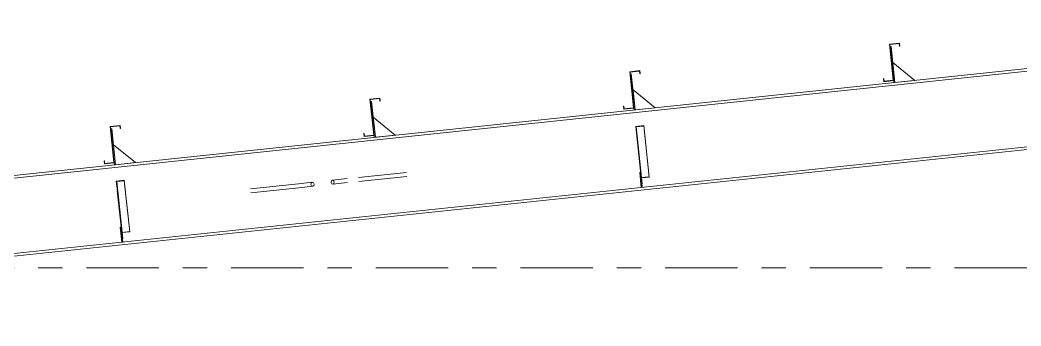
# Model space of a CAD drawing. Header units: millimetres. Extents: x -49 to 773, y -73 to 501.
# Drawn here: x 53.24 to 94.75, y 89.46 to 102.15 of the extents above; entities that cross this region are included whole.
import ezdxf

# ---------------------------------------------------------------- set-up
doc = ezdxf.new("R2010")
doc.units = ezdxf.units.MM
for name, pattern in [('XKITLINE00', [0]), ('XKITLINE02', [4, 2, -2]), ('XKITLINE03', [6, 3, -1, 1, -1])]:
    doc.linetypes.add(name, pattern=pattern)
doc.layers.add('Part', color=2, linetype='Continuous', lineweight=0)
doc.layers.add('S-grid', color=1, linetype='Continuous', lineweight=0)

# ---------------------------------------------------------------- blocks, each defined once
blk = doc.blocks.new('*A19')
at = {"layer": 'Part'}
blk.add_hatch(color=3, dxfattribs=at).paths.add_polyline_path([(57.236, 95.467), (57.568, 95.502), (57.57, 95.481), (57.255, 95.448), (57.297, 95.049), (57.281, 95.048)], flags=17)
blk = doc.blocks.new('*A20')
at = {"layer": 'Part'}
blk.add_hatch(color=3, dxfattribs=at).paths.add_polyline_path([(78.784, 97.74), (79.115, 97.775), (79.117, 97.754), (78.802, 97.721), (78.844, 97.322), (78.828, 97.32)], flags=17)
blk = doc.blocks.new('*A37')
at = {"layer": 'Part'}
blk.add_hatch(color=3, dxfattribs=at).paths.add_polyline_path([(56.982, 97.736), (57.396, 97.78), (57.41, 97.656), (57.395, 97.654), (57.383, 97.763), (56.999, 97.723), (57.156, 96.229), (56.742, 96.186), (56.729, 96.31), (56.744, 96.312), (56.755, 96.202), (57.14, 96.243)], flags=17)
blk = doc.blocks.new('*A38')
at = {"layer": 'Part'}
blk.add_hatch(color=3, dxfattribs=at).paths.add_polyline_path([(56.982, 97.736), (57.396, 97.78), (57.41, 97.656), (57.395, 97.654), (57.383, 97.763), (56.999, 97.723), (57.156, 96.229), (56.742, 96.186), (56.729, 96.31), (56.744, 96.312), (56.755, 96.202), (57.14, 96.243)], flags=17)
blk = doc.blocks.new('*A39')
at = {"layer": 'Part'}
blk.add_hatch(color=3, dxfattribs=at).paths.add_polyline_path([(67.756, 98.873), (68.17, 98.916), (68.183, 98.792), (68.168, 98.79), (68.157, 98.9), (67.772, 98.859), (67.93, 97.366), (67.515, 97.322), (67.502, 97.446), (67.517, 97.448), (67.529, 97.339), (67.913, 97.379)], flags=17)
blk = doc.blocks.new('*A40')
at = {"layer": 'Part'}
blk.add_hatch(color=3, dxfattribs=at).paths.add_polyline_path([(67.756, 98.873), (68.17, 98.916), (68.183, 98.792), (68.168, 98.79), (68.157, 98.9), (67.772, 98.859), (67.93, 97.366), (67.515, 97.322), (67.502, 97.446), (67.517, 97.448), (67.529, 97.339), (67.913, 97.379)], flags=17)
blk = doc.blocks.new('*A41')
at = {"layer": 'Part'}
blk.add_hatch(color=3, dxfattribs=at).paths.add_polyline_path([(78.529, 100.009), (78.944, 100.053), (78.957, 99.928), (78.942, 99.927), (78.93, 100.036), (78.546, 99.996), (78.703, 98.502), (78.289, 98.459), (78.276, 98.583), (78.291, 98.584), (78.302, 98.475), (78.687, 98.516)], flags=17)
blk = doc.blocks.new('*A42')
at = {"layer": 'Part'}
blk.add_hatch(color=3, dxfattribs=at).paths.add_polyline_path([(78.529, 100.009), (78.944, 100.053), (78.957, 99.928), (78.942, 99.927), (78.93, 100.036), (78.546, 99.996), (78.703, 98.502), (78.289, 98.459), (78.276, 98.583), (78.291, 98.584), (78.302, 98.475), (78.687, 98.516)], flags=17)
blk = doc.blocks.new('*A43')
at = {"layer": 'Part'}
blk.add_hatch(color=3, dxfattribs=at).paths.add_polyline_path([(89.303, 101.145), (89.717, 101.189), (89.73, 101.065), (89.715, 101.063), (89.704, 101.173), (89.319, 101.132), (89.477, 99.639), (89.062, 99.595), (89.049, 99.719), (89.064, 99.721), (89.076, 99.611), (89.46, 99.652)], flags=17)
blk = doc.blocks.new('*A44')
at = {"layer": 'Part'}
blk.add_hatch(color=3, dxfattribs=at).paths.add_polyline_path([(89.303, 101.145), (89.717, 101.189), (89.73, 101.065), (89.715, 101.063), (89.704, 101.173), (89.319, 101.132), (89.477, 99.639), (89.062, 99.595), (89.049, 99.719), (89.064, 99.721), (89.076, 99.611), (89.46, 99.652)], flags=17)
blk = doc.blocks.new('*A402')
at = {"layer": 'S-grid', "color": 1, "linetype": 'XKITLINE03', "lineweight": 0}
blk.add_line((-10, 91.875), (438.813, 91.875), dxfattribs=at)
blk = doc.blocks.new('*A450')
at = {"layer": 'Part', "color": 2, "linetype": 'XKITLINE00', "lineweight": 0}
for p, q in [((114.119, 102.154), (15.029, 91.702)), ((114.13, 102.046), (15.151, 91.606)), ((111.371, 98.621), (25.514, 89.565)), ((111.382, 98.513), (25.525, 89.458))]:
    blk.add_line(p, q, dxfattribs=at)
blk = doc.blocks.new('*A532')
at = {"layer": 'Part', "color": 7, "linetype": 'XKITLINE02', "lineweight": 0}
for p, q in [((57.794, 93.363), (57.568, 95.502)), ((57.488, 93.079), (57.236, 95.467)), ((57.505, 93.081), (57.255, 95.448)), ((57.461, 93.341), (57.792, 93.376)), ((57.479, 93.33), (57.794, 93.363)), ((57.488, 93.079), (57.505, 93.081))]:
    blk.add_line(p, q, dxfattribs=at)
blk = doc.blocks.new('*A533')
at = {"layer": 'Part', "color": 7, "linetype": 'XKITLINE02', "lineweight": 0}
for p, q in [((57.438, 93.561), (57.396, 93.557)), ((57.396, 93.557), (57.462, 92.935)), ((57.503, 92.939), (57.438, 93.561)), ((57.449, 93.059), (57.49, 93.064)), ((57.462, 92.935), (57.503, 92.939))]:
    blk.add_line(p, q, dxfattribs=at)
blk = doc.blocks.new('*A534')
at = {"layer": 'Part', "color": 2, "linetype": 'XKITLINE00', "lineweight": 0}
for p, q in [((57.049, 97.643), (57.008, 97.638)), ((57.206, 96.151), (57.049, 97.643)), ((57.156, 96.229), (57.165, 96.147))]:
    blk.add_line(p, q, dxfattribs=at)
at = {"layer": 'Part', "color": 7, "linetype": 'XKITLINE02', "lineweight": 0}
for p, q in [((57.008, 97.638), (57.156, 96.229)), ((57.165, 96.147), (57.206, 96.151))]:
    blk.add_line(p, q, dxfattribs=at)
blk = doc.blocks.new('*A535')
at = {"layer": 'Part', "color": 2, "linetype": 'XKITLINE00', "lineweight": 0}
for p, q in [((57.396, 93.557), (57.438, 93.561)), ((57.462, 92.935), (57.396, 93.557)), ((57.465, 93.301), (57.503, 92.939))]:
    blk.add_line(p, q, dxfattribs=at)
at = {"layer": 'Part', "color": 7, "linetype": 'XKITLINE02', "lineweight": 0}
for p, q in [((57.438, 93.561), (57.465, 93.301)), ((57.449, 93.059), (57.49, 93.064)), ((57.503, 92.939), (57.462, 92.935))]:
    blk.add_line(p, q, dxfattribs=at)
blk = doc.blocks.new('*A536')
at = {"layer": 'Part', "color": 2, "linetype": 'XKITLINE00', "lineweight": 0}
blk.add_line((57.119, 96.98), (58.035, 96.238), dxfattribs=at)
at = {"layer": 'Part', "color": 7, "linetype": 'XKITLINE02', "lineweight": 0}
for p, q in [((57.206, 96.151), (57.119, 96.98)), ((58.035, 96.238), (57.206, 96.151))]:
    blk.add_line(p, q, dxfattribs=at)
blk = doc.blocks.new('*A537')
at = {"layer": 'Part', "color": 2, "linetype": 'XKITLINE00', "lineweight": 0}
for p, q in [((78.943, 95.829), (78.985, 95.834)), ((79.009, 95.208), (78.943, 95.829)), ((79.012, 95.574), (79.05, 95.212))]:
    blk.add_line(p, q, dxfattribs=at)
at = {"layer": 'Part', "color": 7, "linetype": 'XKITLINE02', "lineweight": 0}
for p, q in [((78.985, 95.834), (79.012, 95.574)), ((78.996, 95.332), (79.037, 95.336)), ((79.05, 95.212), (79.009, 95.208))]:
    blk.add_line(p, q, dxfattribs=at)
blk = doc.blocks.new('*A538')
at = {"layer": 'Part', "color": 2, "linetype": 'XKITLINE00', "lineweight": 0}
for p, q in [((67.823, 98.779), (67.781, 98.775)), ((67.98, 97.287), (67.823, 98.779)), ((67.93, 97.366), (67.938, 97.283))]:
    blk.add_line(p, q, dxfattribs=at)
at = {"layer": 'Part', "color": 7, "linetype": 'XKITLINE02', "lineweight": 0}
for p, q in [((67.781, 98.775), (67.93, 97.366)), ((67.938, 97.283), (67.98, 97.287))]:
    blk.add_line(p, q, dxfattribs=at)
blk = doc.blocks.new('*A539')
at = {"layer": 'Part', "color": 2, "linetype": 'XKITLINE00', "lineweight": 0}
blk.add_line((67.892, 98.116), (68.809, 97.375), dxfattribs=at)
at = {"layer": 'Part', "color": 7, "linetype": 'XKITLINE02', "lineweight": 0}
for p, q in [((67.98, 97.287), (67.892, 98.116)), ((68.809, 97.375), (67.98, 97.287))]:
    blk.add_line(p, q, dxfattribs=at)
blk = doc.blocks.new('*A540')
at = {"layer": 'Part', "color": 7, "linetype": 'XKITLINE02', "lineweight": 0}
for p, q in [((78.985, 95.834), (78.943, 95.829)), ((78.943, 95.829), (79.009, 95.208)), ((79.05, 95.212), (78.985, 95.834)), ((78.996, 95.332), (79.037, 95.336)), ((79.009, 95.208), (79.05, 95.212))]:
    blk.add_line(p, q, dxfattribs=at)
blk = doc.blocks.new('*A541')
at = {"layer": 'Part', "color": 7, "linetype": 'XKITLINE02', "lineweight": 0}
for p, q in [((79.036, 95.352), (78.784, 97.74)), ((79.052, 95.354), (78.802, 97.721)), ((79.341, 95.635), (79.115, 97.775)), ((79.008, 95.614), (79.339, 95.649)), ((79.026, 95.602), (79.341, 95.635)), ((79.036, 95.352), (79.052, 95.354))]:
    blk.add_line(p, q, dxfattribs=at)
blk = doc.blocks.new('*A542')
at = {"layer": 'Part', "color": 2, "linetype": 'XKITLINE00', "lineweight": 0}
for p, q in [((78.596, 99.915), (78.555, 99.911)), ((78.753, 98.424), (78.596, 99.915)), ((78.703, 98.502), (78.712, 98.419))]:
    blk.add_line(p, q, dxfattribs=at)
at = {"layer": 'Part', "color": 7, "linetype": 'XKITLINE02', "lineweight": 0}
for p, q in [((78.555, 99.911), (78.703, 98.502)), ((78.712, 98.419), (78.753, 98.424))]:
    blk.add_line(p, q, dxfattribs=at)
blk = doc.blocks.new('*A543')
at = {"layer": 'Part', "color": 2, "linetype": 'XKITLINE00', "lineweight": 0}
blk.add_line((78.666, 99.252), (79.582, 98.511), dxfattribs=at)
at = {"layer": 'Part', "color": 7, "linetype": 'XKITLINE02', "lineweight": 0}
for p, q in [((78.753, 98.424), (78.666, 99.252)), ((79.582, 98.511), (78.753, 98.424))]:
    blk.add_line(p, q, dxfattribs=at)
blk = doc.blocks.new('*A547')
at = {"layer": 'Part', "color": 2, "linetype": 'XKITLINE00', "lineweight": 0}
for p, q in [((57.236, 95.467), (57.568, 95.502)), ((57.57, 95.481), (57.255, 95.448)), ((57.568, 95.502), (57.794, 93.363)), ((57.281, 95.048), (57.236, 95.467)), ((57.255, 95.448), (57.297, 95.049)), ((57.297, 95.049), (57.281, 95.048)), ((57.281, 95.048), (57.465, 93.301)), ((57.505, 93.081), (57.297, 95.049)), ((57.479, 93.33), (57.794, 93.363)), ((57.488, 93.079), (57.505, 93.081))]:
    blk.add_line(p, q, dxfattribs=at)
at = {"layer": 'Part', "color": 7, "linetype": 'XKITLINE02', "lineweight": 0}
for p, q in [((57.461, 93.341), (57.792, 93.376)), ((57.465, 93.301), (57.488, 93.079))]:
    blk.add_line(p, q, dxfattribs=at)
blk = doc.blocks.new('*A548')
at = {"layer": 'Part', "color": 2, "linetype": 'XKITLINE00', "lineweight": 0}
for p, q in [((78.784, 97.74), (79.115, 97.775)), ((78.828, 97.32), (78.784, 97.74)), ((78.802, 97.721), (79.117, 97.754)), ((79.052, 95.354), (78.802, 97.721)), ((79.115, 97.775), (79.341, 95.635)), ((78.828, 97.32), (78.844, 97.322)), ((78.828, 97.32), (79.012, 95.574)), ((79.026, 95.602), (79.341, 95.635)), ((79.036, 95.352), (79.052, 95.354))]:
    blk.add_line(p, q, dxfattribs=at)
at = {"layer": 'Part', "color": 7, "linetype": 'XKITLINE02', "lineweight": 0}
for p, q in [((79.008, 95.614), (79.339, 95.649)), ((79.012, 95.574), (79.036, 95.352))]:
    blk.add_line(p, q, dxfattribs=at)
blk = doc.blocks.new('*A549')
at = {"layer": 'Part', "color": 2, "linetype": 'XKITLINE00', "lineweight": 0}
for p, q in [((89.37, 101.052), (89.328, 101.047)), ((89.527, 99.56), (89.37, 101.052)), ((89.477, 99.639), (89.486, 99.556))]:
    blk.add_line(p, q, dxfattribs=at)
at = {"layer": 'Part', "color": 7, "linetype": 'XKITLINE02', "lineweight": 0}
for p, q in [((89.328, 101.047), (89.477, 99.639)), ((89.486, 99.556), (89.527, 99.56))]:
    blk.add_line(p, q, dxfattribs=at)
blk = doc.blocks.new('*A550')
at = {"layer": 'Part', "color": 2, "linetype": 'XKITLINE00', "lineweight": 0}
blk.add_line((90.356, 99.647), (89.44, 100.389), dxfattribs=at)
at = {"layer": 'Part', "color": 7, "linetype": 'XKITLINE02', "lineweight": 0}
for p, q in [((89.44, 100.389), (89.527, 99.56)), ((89.527, 99.56), (90.356, 99.647))]:
    blk.add_line(p, q, dxfattribs=at)
blk = doc.blocks.new('*A588')
at = {"layer": 'Part', "color": 2, "linetype": 'XKITLINE00', "lineweight": 0}
for p, q in [((66.157, 95.478), (66.144, 95.418)), ((66.199, 95.507), (66.157, 95.478)), ((66.81, 95.572), (66.199, 95.507)), ((66.246, 95.488), (66.199, 95.507)), ((66.271, 95.431), (66.246, 95.488)), ((66.144, 95.418), (66.169, 95.361)), ((66.169, 95.361), (66.216, 95.342)), ((66.828, 95.406), (66.216, 95.342)), ((66.216, 95.342), (66.259, 95.371)), ((66.259, 95.371), (66.271, 95.431))]:
    blk.add_line(p, q, dxfattribs=at)
at = {"layer": 'Part', "color": 7, "linetype": 'XKITLINE02', "lineweight": 0}
for p, q in [((69.27, 95.831), (66.81, 95.572)), ((69.288, 95.666), (66.828, 95.406))]:
    blk.add_line(p, q, dxfattribs=at)
blk = doc.blocks.new('*A589')
at = {"layer": 'Part', "color": 7, "linetype": 'XKITLINE02', "lineweight": 0}
for p, q in [((64.791, 95.359), (62.568, 95.124)), ((64.809, 95.193), (62.586, 94.959))]:
    blk.add_line(p, q, dxfattribs=at)
at = {"layer": 'Part', "color": 2, "linetype": 'XKITLINE00', "lineweight": 0}
for p, q in [((65.367, 95.42), (64.791, 95.359)), ((65.384, 95.254), (64.809, 95.193)), ((65.322, 95.39), (65.309, 95.33)), ((65.309, 95.33), (65.335, 95.273)), ((65.367, 95.42), (65.322, 95.39)), ((65.335, 95.273), (65.384, 95.254)), ((65.416, 95.4), (65.367, 95.42)), ((65.384, 95.254), (65.428, 95.283)), ((65.441, 95.344), (65.416, 95.4)), ((65.428, 95.283), (65.441, 95.344))]:
    blk.add_line(p, q, dxfattribs=at)
blk = doc.blocks.new('*A594')
at = {"layer": 'Part', "color": 2, "linetype": 'XKITLINE00', "lineweight": 0}
for p, q in [((56.982, 97.736), (57.396, 97.78)), ((57.14, 96.243), (56.982, 97.736)), ((57.383, 97.763), (56.999, 97.723)), ((56.999, 97.723), (57.156, 96.229)), ((57.395, 97.654), (57.383, 97.763)), ((57.41, 97.656), (57.395, 97.654)), ((57.396, 97.78), (57.41, 97.656)), ((56.729, 96.31), (56.744, 96.312)), ((56.742, 96.186), (56.729, 96.31)), ((56.744, 96.312), (56.755, 96.202)), ((57.156, 96.229), (56.742, 96.186)), ((56.755, 96.202), (57.14, 96.243))]:
    blk.add_line(p, q, dxfattribs=at)
blk = doc.blocks.new('*A595')
at = {"layer": 'Part', "color": 2, "linetype": 'XKITLINE00', "lineweight": 0}
for p, q in [((56.982, 97.736), (57.396, 97.78)), ((57.14, 96.243), (56.982, 97.736)), ((57.383, 97.763), (56.999, 97.723)), ((56.999, 97.723), (57.156, 96.229)), ((57.395, 97.654), (57.383, 97.763)), ((57.41, 97.656), (57.395, 97.654)), ((57.396, 97.78), (57.41, 97.656)), ((56.729, 96.31), (56.744, 96.312)), ((56.742, 96.186), (56.729, 96.31)), ((56.744, 96.312), (56.755, 96.202)), ((57.156, 96.229), (56.742, 96.186)), ((56.755, 96.202), (57.14, 96.243))]:
    blk.add_line(p, q, dxfattribs=at)
blk = doc.blocks.new('*A596')
at = {"layer": 'Part', "color": 2, "linetype": 'XKITLINE00', "lineweight": 0}
for p, q in [((67.756, 98.873), (68.17, 98.916)), ((67.913, 97.379), (67.756, 98.873)), ((68.157, 98.9), (67.772, 98.859)), ((67.772, 98.859), (67.93, 97.366)), ((68.168, 98.79), (68.157, 98.9)), ((68.17, 98.916), (68.183, 98.792)), ((68.183, 98.792), (68.168, 98.79)), ((67.502, 97.446), (67.517, 97.448)), ((67.515, 97.322), (67.502, 97.446)), ((67.93, 97.366), (67.515, 97.322)), ((67.517, 97.448), (67.529, 97.339)), ((67.529, 97.339), (67.913, 97.379))]:
    blk.add_line(p, q, dxfattribs=at)
blk = doc.blocks.new('*A597')
at = {"layer": 'Part', "color": 2, "linetype": 'XKITLINE00', "lineweight": 0}
for p, q in [((67.756, 98.873), (68.17, 98.916)), ((67.913, 97.379), (67.756, 98.873)), ((68.157, 98.9), (67.772, 98.859)), ((67.772, 98.859), (67.93, 97.366)), ((68.168, 98.79), (68.157, 98.9)), ((68.17, 98.916), (68.183, 98.792)), ((68.183, 98.792), (68.168, 98.79)), ((67.502, 97.446), (67.517, 97.448)), ((67.515, 97.322), (67.502, 97.446)), ((67.93, 97.366), (67.515, 97.322)), ((67.517, 97.448), (67.529, 97.339)), ((67.529, 97.339), (67.913, 97.379))]:
    blk.add_line(p, q, dxfattribs=at)
blk = doc.blocks.new('*A598')
at = {"layer": 'Part', "color": 2, "linetype": 'XKITLINE00', "lineweight": 0}
for p, q in [((78.529, 100.009), (78.944, 100.053)), ((78.944, 100.053), (78.957, 99.928)), ((78.687, 98.516), (78.529, 100.009)), ((78.93, 100.036), (78.546, 99.996)), ((78.546, 99.996), (78.703, 98.502)), ((78.942, 99.927), (78.93, 100.036)), ((78.957, 99.928), (78.942, 99.927)), ((78.276, 98.583), (78.291, 98.584)), ((78.289, 98.459), (78.276, 98.583)), ((78.703, 98.502), (78.289, 98.459)), ((78.291, 98.584), (78.302, 98.475)), ((78.302, 98.475), (78.687, 98.516))]:
    blk.add_line(p, q, dxfattribs=at)
blk = doc.blocks.new('*A599')
at = {"layer": 'Part', "color": 2, "linetype": 'XKITLINE00', "lineweight": 0}
for p, q in [((78.529, 100.009), (78.944, 100.053)), ((78.944, 100.053), (78.957, 99.928)), ((78.687, 98.516), (78.529, 100.009)), ((78.93, 100.036), (78.546, 99.996)), ((78.546, 99.996), (78.703, 98.502)), ((78.942, 99.927), (78.93, 100.036)), ((78.957, 99.928), (78.942, 99.927)), ((78.276, 98.583), (78.291, 98.584)), ((78.289, 98.459), (78.276, 98.583)), ((78.703, 98.502), (78.289, 98.459)), ((78.291, 98.584), (78.302, 98.475)), ((78.302, 98.475), (78.687, 98.516))]:
    blk.add_line(p, q, dxfattribs=at)
blk = doc.blocks.new('*A600')
at = {"layer": 'Part', "color": 2, "linetype": 'XKITLINE00', "lineweight": 0}
for p, q in [((89.303, 101.145), (89.717, 101.189)), ((89.46, 99.652), (89.303, 101.145)), ((89.704, 101.173), (89.319, 101.132)), ((89.319, 101.132), (89.477, 99.639)), ((89.715, 101.063), (89.704, 101.173)), ((89.73, 101.065), (89.715, 101.063)), ((89.717, 101.189), (89.73, 101.065)), ((89.049, 99.719), (89.064, 99.721)), ((89.062, 99.595), (89.049, 99.719)), ((89.477, 99.639), (89.062, 99.595)), ((89.064, 99.721), (89.076, 99.611)), ((89.076, 99.611), (89.46, 99.652))]:
    blk.add_line(p, q, dxfattribs=at)
blk = doc.blocks.new('*A601')
at = {"layer": 'Part', "color": 2, "linetype": 'XKITLINE00', "lineweight": 0}
for p, q in [((89.303, 101.145), (89.717, 101.189)), ((89.46, 99.652), (89.303, 101.145)), ((89.704, 101.173), (89.319, 101.132)), ((89.319, 101.132), (89.477, 99.639)), ((89.715, 101.063), (89.704, 101.173)), ((89.73, 101.065), (89.715, 101.063)), ((89.717, 101.189), (89.73, 101.065)), ((89.049, 99.719), (89.064, 99.721)), ((89.062, 99.595), (89.049, 99.719)), ((89.477, 99.639), (89.062, 99.595)), ((89.064, 99.721), (89.076, 99.611)), ((89.076, 99.611), (89.46, 99.652))]:
    blk.add_line(p, q, dxfattribs=at)

msp = doc.modelspace()

# ---------------------------------------------------------------- block references
at = {"lineweight": 0}
for name in ['*A450', '*A43', '*A44', '*A600', '*A601', '*A549', '*A41', '*A42', '*A598', '*A599', '*A550', '*A542', '*A543', '*A39', '*A40', '*A596', '*A597', '*A538', '*A539', '*A37', '*A38', '*A594', '*A595', '*A534', '*A20', '*A541', '*A548', '*A536', '*A19', '*A532', '*A547', '*A588', '*A537', '*A540', '*A589', '*A402', '*A533', '*A535']:
    msp.add_blockref(name, (0, 0), dxfattribs=at)

doc.saveas('drawing.dxf')
